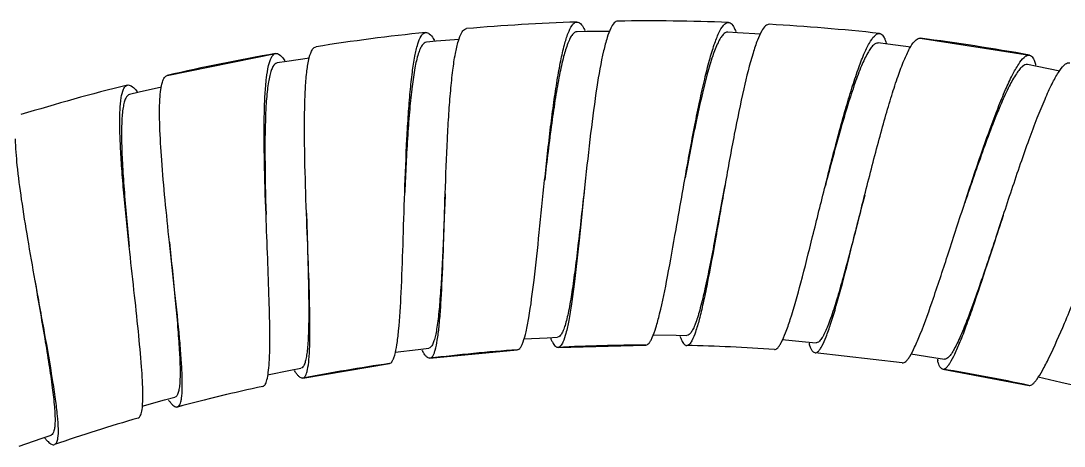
# Model space of a CAD drawing. Header units: millimetres. Extents: x 1035 to 2065, y 1005 to 1731.
# Drawn here: x 1253.5 to 1305, y 1548 to 1569 of the extents above; entities that cross this region are included whole.
import ezdxf

# ---------------------------------------------------------------- set-up
doc = ezdxf.new("R2010")
doc.units = ezdxf.units.MM

msp = doc.modelspace()

# ---------------------------------------------------------------- linework, layer by layer
at = {"color": 7, "linetype": 'Continuous'}
for p, q in [((1274.017, 1567.954), (1273.541, 1567.915)), ((1275.156, 1568.048), (1274.017, 1567.954)), ((1297.911, 1568.104), (1303.307, 1567.272)), ((1260.738, 1566.266), (1266.088, 1567.352)), ((1266.634, 1566.954), (1266.163, 1566.882)), ((1267.767, 1567.128), (1266.634, 1566.954)), ((1259.346, 1565.435), (1258.88, 1565.33)), ((1260.462, 1565.689), (1259.346, 1565.435)), ((1280.033, 1552.85), (1284.367, 1552.96)), ((1271.986, 1552.608), (1273.128, 1552.748)), ((1273.128, 1552.748), (1273.647, 1552.811)), ((1273.705, 1552.313), (1278.021, 1552.728)), ((1297.03, 1552.079), (1292.724, 1552.581)), ((1267.431, 1551.33), (1271.706, 1552.049)), ((1273.705, 1552.313), (1273.705, 1552.313)), ((1265.695, 1551.501), (1266.822, 1551.721)), ((1266.822, 1551.721), (1267.336, 1551.821)), ((1299.023, 1551.775), (1303.284, 1550.97)), ((1260.608, 1550.255), (1261.112, 1550.39)), ((1259.498, 1549.955), (1260.608, 1550.255)), ((1253.426, 1547.976), (1254.511, 1548.354)), ((1254.511, 1548.354), (1255.005, 1548.524))]:
    msp.add_line(p, q, dxfattribs=at)
for points in [[(1282.59, 1568.443), (1281.447, 1568.43), (1280.969, 1568.425)], [(1290.033, 1568.311), (1288.893, 1568.378), (1288.416, 1568.407)], [(1297.453, 1567.659), (1296.319, 1567.806), (1295.845, 1567.869)], [(1304.804, 1566.481), (1303.682, 1566.708), (1303.215, 1566.804)], [(1284.723, 1553.472), (1285.872, 1553.451), (1286.395, 1553.44)], [(1278.339, 1553.264), (1279.487, 1553.324), (1280.008, 1553.35)], [(1291.105, 1553.23), (1292.25, 1553.128), (1292.77, 1553.08)], [(1297.454, 1552.536), (1298.589, 1552.353), (1299.104, 1552.269)], [(1303.739, 1551.397), (1304.857, 1551.135), (1305.364, 1551.015)]]:
    msp.add_lwpolyline(points, dxfattribs=at)
for centre, radius, start, end in [((1284.473, 1463.062), 105.898, 87.85253, 90.80679), ((1284.472, 1463.068), 105.892, 91.90043, 94.85488), ((1284.471, 1463.032), 105.928, 83.80478, 86.75818), ((1284.471, 1463.067), 105.893, 95.94838, 98.9028), ((1284.475, 1463.061), 105.899, 79.75663, 82.71089), ((1284.471, 1463.059), 105.901, 99.99639, 102.95058), ((1284.473, 1463.051), 105.908, 104.04441, 106.99833), ((1284.473, 1463.059), 89.901, 90.06729, 92.83076), ((1294.966, 1553.781), 2.641, 195.8631, 197.846), ((1275.637, 1553.954), 2.633, 208.0173, 210.0424), ((1284.473, 1463.052), 89.908, 94.11524, 96.87867), ((1284.473, 1463.062), 89.898, 86.01904, 88.78263), ((1284.474, 1463.066), 89.894, 86.01927, 88.78299), ((1284.471, 1463.063), 89.897, 98.16321, 100.92681), ((1301.339, 1552.812), 2.635, 191.824, 193.7921), ((1269.234, 1553.099), 2.624, 212.0953, 214.1124), ((1284.475, 1463.061), 89.899, 77.92338, 80.687), ((1284.473, 1463.051), 89.908, 102.2111, 104.97436), ((1284.469, 1463.067), 89.893, 102.2111, 104.97482), ((1284.469, 1463.063), 89.896, 106.25872, 109.02236), ((1284.469, 1463.064), 89.895, 106.259, 109.02269)]:
    msp.add_arc(centre, radius, start, end, dxfattribs=at)
for points, knots in [([(1282.982, 1568.949), (1282.917, 1568.949), (1282.762, 1568.844), (1282.685, 1568.697), (1282.639, 1568.604)], [0, 0, 0, 0, 0.38652, 1, 1, 1, 1]), ([(1275.278, 1568.385), (1275.295, 1568.414), (1275.35, 1568.498), (1275.44, 1568.574), (1275.51, 1568.58)], [0, 0, 0, 0, 0.317785, 1, 1, 1, 1]), ([(1279.371, 1561.097), (1279.464, 1561.975), (1279.604, 1563.257), (1279.817, 1564.902), (1279.98, 1565.99), (1280.148, 1566.935), (1280.322, 1567.713), (1280.5, 1568.301), (1280.643, 1568.623), (1280.727, 1568.737)], [0, 0, 0, 0, 0.33966, 0.496486, 0.638912, 0.763177, 0.86612, 0.945373, 1, 1, 1, 1]), ([(1280.969, 1568.424), (1280.88, 1568.425), (1280.74, 1568.303), (1280.619, 1568.095), (1280.458, 1567.733), (1280.28, 1567.126), (1280.082, 1566.228), (1279.893, 1565.134), (1279.641, 1563.404), (1279.479, 1562.041), (1279.372, 1561.1)], [0, 0, 0, 0, 0.035046, 0.06227, 0.097088, 0.189647, 0.311469, 0.459103, 0.627056, 1, 1, 1, 1]), ([(1280.727, 1568.737), (1280.744, 1568.762), (1280.804, 1568.837), (1280.894, 1568.9), (1280.961, 1568.902)], [0, 0, 0, 0, 0.313378, 1, 1, 1, 1]), ([(1280.961, 1568.902), (1281.024, 1568.904), (1281.179, 1568.811), (1281.261, 1568.671), (1281.308, 1568.583)], [0, 0, 0, 0, 0.388806, 1, 1, 1, 1]), ([(1282.639, 1568.604), (1282.565, 1568.454), (1282.432, 1568.082), (1282.181, 1567.115), (1281.911, 1565.538), (1281.623, 1563.337), (1281.449, 1561.732), (1281.36, 1560.888)], [0, 0, 0, 0, 0.06412, 0.150385, 0.382429, 0.675183, 1, 1, 1, 1]), ([(1286.305, 1561.213), (1286.459, 1562.08), (1286.69, 1563.348), (1287.018, 1564.972), (1287.256, 1566.046), (1287.491, 1566.976), (1287.719, 1567.74), (1287.938, 1568.315), (1288.103, 1568.626), (1288.194, 1568.736)], [0, 0, 0, 0, 0.339403, 0.496142, 0.638524, 0.762798, 0.86581, 0.945193, 1, 1, 1, 1]), ([(1288.416, 1568.407), (1288.327, 1568.412), (1288.18, 1568.301), (1288.043, 1568.103), (1287.857, 1567.754), (1287.637, 1567.161), (1287.377, 1566.279), (1287.111, 1565.201), (1286.737, 1563.494), (1286.48, 1562.146), (1286.306, 1561.215)], [0, 0, 0, 0, 0.03513, 0.062235, 0.096951, 0.189513, 0.311543, 0.45908, 0.626998, 1, 1, 1, 1]), ([(1288.194, 1568.736), (1288.214, 1568.759), (1288.279, 1568.831), (1288.374, 1568.888), (1288.441, 1568.886)], [0, 0, 0, 0, 0.314003, 1, 1, 1, 1]), ([(1290.094, 1568.469), (1290.009, 1568.324), (1289.85, 1567.962), (1289.532, 1567.014), (1289.152, 1565.461), (1288.71, 1563.286), (1288.423, 1561.698), (1288.275, 1560.863)], [0, 0, 0, 0, 0.064218, 0.15055, 0.382632, 0.675316, 1, 1, 1, 1]), ([(1288.441, 1568.886), (1288.505, 1568.883), (1288.654, 1568.779), (1288.725, 1568.633), (1288.767, 1568.542)], [0, 0, 0, 0, 0.388512, 1, 1, 1, 1]), ([(1290.461, 1568.791), (1290.397, 1568.794), (1290.234, 1568.7), (1290.146, 1568.558), (1290.094, 1568.469)], [0, 0, 0, 0, 0.386148, 1, 1, 1, 1]), ([(1272.463, 1560.493), (1272.493, 1561.375), (1272.543, 1562.664), (1272.639, 1564.321), (1272.724, 1565.418), (1272.826, 1566.373), (1272.944, 1567.161), (1273.08, 1567.76), (1273.201, 1568.09), (1273.276, 1568.211)], [0, 0, 0, 0, 0.339779, 0.496645, 0.639091, 0.763351, 0.866259, 0.945454, 1, 1, 1, 1]), ([(1273.541, 1567.915), (1273.452, 1567.908), (1273.321, 1567.778), (1273.214, 1567.563), (1273.079, 1567.192), (1272.944, 1566.573), (1272.81, 1565.663), (1272.699, 1564.558), (1272.569, 1562.814), (1272.504, 1561.442), (1272.463, 1560.495)], [0, 0, 0, 0, 0.035046, 0.06211, 0.096778, 0.189337, 0.311341, 0.458852, 0.626806, 1, 1, 1, 1]), ([(1273.276, 1568.211), (1273.292, 1568.236), (1273.346, 1568.314), (1273.431, 1568.383), (1273.497, 1568.39)], [0, 0, 0, 0, 0.313087, 1, 1, 1, 1]), ([(1273.497, 1568.39), (1273.56, 1568.396), (1273.722, 1568.314), (1273.814, 1568.18), (1273.867, 1568.096)], [0, 0, 0, 0, 0.388598, 1, 1, 1, 1]), ([(1274.461, 1560.424), (1274.491, 1561.326), (1274.541, 1562.647), (1274.639, 1564.347), (1274.724, 1565.48), (1274.826, 1566.469), (1274.943, 1567.288), (1275.081, 1567.912), (1275.203, 1568.258), (1275.278, 1568.385)], [0, 0, 0, 0, 0.336923, 0.493501, 0.636178, 0.761016, 0.864688, 0.944729, 1, 1, 1, 1]), ([(1293.23, 1560.839), (1293.446, 1561.695), (1293.765, 1562.945), (1294.208, 1564.545), (1294.522, 1565.6), (1294.823, 1566.512), (1295.104, 1567.257), (1295.363, 1567.813), (1295.551, 1568.111), (1295.649, 1568.213)], [0, 0, 0, 0, 0.339806, 0.496682, 0.639133, 0.763393, 0.866293, 0.945474, 1, 1, 1, 1]), ([(1295.169, 1560.351), (1295.388, 1561.226), (1295.715, 1562.507), (1296.169, 1564.149), (1296.49, 1565.238), (1296.797, 1566.184), (1297.085, 1566.96), (1297.35, 1567.541), (1297.542, 1567.854), (1297.643, 1567.962)], [0, 0, 0, 0, 0.336902, 0.493472, 0.636145, 0.760983, 0.864661, 0.944713, 1, 1, 1, 1]), ([(1295.649, 1568.213), (1295.67, 1568.235), (1295.739, 1568.3), (1295.837, 1568.349), (1295.902, 1568.341)], [0, 0, 0, 0, 0.31299, 1, 1, 1, 1]), ([(1295.903, 1568.341), (1295.923, 1568.339), (1296.018, 1568.311), (1296.081, 1568.224), (1296.12, 1568.157)], [0, 0, 0, 0, 0.206884, 1, 1, 1, 1]), ([(1296.12, 1568.157), (1296.127, 1568.144), (1296.159, 1568.086), (1296.184, 1568.025), (1296.202, 1567.978)], [0, 0, 0, 0, 0.226266, 1, 1, 1, 1]), ([(1297.643, 1567.962), (1297.665, 1567.986), (1297.736, 1568.058), (1297.841, 1568.113), (1297.911, 1568.104)], [0, 0, 0, 0, 0.317793, 1, 1, 1, 1]), ([(1267.612, 1559.474), (1267.579, 1560.375), (1267.535, 1561.695), (1267.513, 1563.397), (1267.518, 1564.532), (1267.549, 1565.525), (1267.608, 1566.351), (1267.701, 1566.984), (1267.798, 1567.338), (1267.864, 1567.471)], [0, 0, 0, 0, 0.336715, 0.493219, 0.635857, 0.760702, 0.86443, 0.944578, 1, 1, 1, 1]), ([(1267.864, 1567.471), (1267.879, 1567.501), (1267.928, 1567.59), (1268.013, 1567.673), (1268.083, 1567.684)], [0, 0, 0, 0, 0.318327, 1, 1, 1, 1]), ([(1295.845, 1567.866), (1295.757, 1567.879), (1295.601, 1567.78), (1295.452, 1567.592), (1295.242, 1567.257), (1294.98, 1566.681), (1294.657, 1565.82), (1294.316, 1564.763), (1293.823, 1563.086), (1293.47, 1561.758), (1293.231, 1560.841)], [0, 0, 0, 0, 0.034923, 0.062052, 0.096853, 0.189471, 0.311174, 0.458748, 0.626878, 1, 1, 1, 1]), ([(1265.614, 1559.402), (1265.582, 1560.283), (1265.541, 1561.571), (1265.52, 1563.23), (1265.527, 1564.33), (1265.561, 1565.289), (1265.623, 1566.084), (1265.717, 1566.691), (1265.813, 1567.03), (1265.879, 1567.156)], [0, 0, 0, 0, 0.339581, 0.49638, 0.638793, 0.76306, 0.866023, 0.945317, 1, 1, 1, 1]), ([(1266.163, 1566.882), (1266.074, 1566.868), (1265.955, 1566.726), (1265.863, 1566.503), (1265.79, 1566.245), (1265.729, 1565.928), (1265.655, 1565.388), (1265.566, 1564.154), (1265.549, 1562.096), (1265.588, 1560.351), (1265.614, 1559.405)], [0, 0, 0, 0, 0.035282, 0.062538, 0.097331, 0.139808, 0.189896, 0.311931, 0.627189, 1, 1, 1, 1]), ([(1265.879, 1567.156), (1265.894, 1567.183), (1265.942, 1567.265), (1266.023, 1567.341), (1266.088, 1567.352)], [0, 0, 0, 0, 0.313563, 1, 1, 1, 1]), ([(1266.088, 1567.352), (1266.15, 1567.363), (1266.316, 1567.294), (1266.417, 1567.167), (1266.476, 1567.089)], [0, 0, 0, 0, 0.389315, 1, 1, 1, 1]), ([(1300.112, 1559.977), (1300.387, 1560.815), (1300.793, 1562.038), (1301.348, 1563.602), (1301.735, 1564.631), (1302.099, 1565.519), (1302.432, 1566.243), (1302.73, 1566.781), (1302.938, 1567.065), (1303.043, 1567.16)], [0, 0, 0, 0, 0.339613, 0.496422, 0.638838, 0.763105, 0.866061, 0.945338, 1, 1, 1, 1]), ([(1303.043, 1567.16), (1303.066, 1567.18), (1303.139, 1567.241), (1303.241, 1567.284), (1303.307, 1567.272)], [0, 0, 0, 0, 0.313468, 1, 1, 1, 1]), ([(1303.307, 1567.272), (1303.38, 1567.259), (1303.482, 1567.148), (1303.559, 1566.966), (1303.594, 1566.843), (1303.61, 1566.774)], [0, 0, 0, 0, 0.371978, 0.648489, 1, 1, 1, 1]), ([(1305.015, 1566.77), (1305.039, 1566.792), (1305.115, 1566.859), (1305.224, 1566.907), (1305.293, 1566.893)], [0, 0, 0, 0, 0.318145, 1, 1, 1, 1]), ([(1303.214, 1566.803), (1303.127, 1566.821), (1302.965, 1566.731), (1302.803, 1566.553), (1302.569, 1566.233), (1302.268, 1565.677), (1301.885, 1564.841), (1301.47, 1563.812), (1300.86, 1562.175), (1300.416, 1560.876), (1300.113, 1559.979)], [0, 0, 0, 0, 0.035151, 0.062371, 0.097182, 0.189834, 0.311711, 0.459177, 0.627066, 1, 1, 1, 1]), ([(1302.011, 1559.354), (1302.292, 1560.211), (1302.708, 1561.464), (1303.276, 1563.069), (1303.673, 1564.133), (1304.046, 1565.054), (1304.387, 1565.808), (1304.694, 1566.369), (1304.907, 1566.668), (1305.015, 1566.77)], [0, 0, 0, 0, 0.336781, 0.493309, 0.635958, 0.7608, 0.86451, 0.944625, 1, 1, 1, 1]), ([(1260.376, 1565.089), (1260.385, 1565.251), (1260.408, 1565.534), (1260.479, 1565.898), (1260.568, 1566.148), (1260.683, 1566.253), (1260.738, 1566.266)], [0, 0, 0, 0, 0.379561, 0.667903, 0.867523, 1, 1, 1, 1]), ([(1258.86, 1557.831), (1258.765, 1558.708), (1258.633, 1559.991), (1258.495, 1561.645), (1258.425, 1562.743), (1258.391, 1563.702), (1258.397, 1564.499), (1258.447, 1565.111), (1258.52, 1565.455), (1258.577, 1565.585)], [0, 0, 0, 0, 0.339726, 0.496573, 0.639008, 0.76327, 0.866194, 0.945415, 1, 1, 1, 1]), ([(1258.881, 1565.329), (1258.794, 1565.31), (1258.683, 1565.162), (1258.607, 1564.934), (1258.526, 1564.547), (1258.48, 1563.916), (1258.476, 1562.996), (1258.521, 1561.887), (1258.638, 1560.143), (1258.767, 1558.776), (1258.859, 1557.833)], [0, 0, 0, 0, 0.035066, 0.062147, 0.09683, 0.189494, 0.311467, 0.458952, 0.626912, 1, 1, 1, 1]), ([(1258.577, 1565.585), (1258.59, 1565.613), (1258.632, 1565.698), (1258.707, 1565.778), (1258.771, 1565.794)], [0, 0, 0, 0, 0.313247, 1, 1, 1, 1]), ([(1258.771, 1565.794), (1258.833, 1565.809), (1259.004, 1565.751), (1259.114, 1565.631), (1259.179, 1565.556)], [0, 0, 0, 0, 0.38879, 1, 1, 1, 1]), ([(1260.847, 1558.044), (1260.772, 1558.741), (1260.631, 1560.088), (1260.463, 1561.999), (1260.363, 1563.651), (1260.351, 1564.653), (1260.376, 1565.089)], [0, 0, 0, 0, 0.29749, 0.575149, 0.814486, 1, 1, 1, 1]), ([(1253.233, 1563.14), (1253.239, 1562.703), (1253.32, 1561.704), (1253.536, 1560.063), (1253.841, 1558.166), (1254.077, 1556.831), (1254.201, 1556.14)], [0, 0, 0, 0, 0.185311, 0.424601, 0.702345, 1, 1, 1, 1]), ([(1284.684, 1553.331), (1284.754, 1553.489), (1284.885, 1553.877), (1285.149, 1554.877), (1285.473, 1556.493), (1285.873, 1558.735), (1286.154, 1560.361), (1286.305, 1561.213)], [0, 0, 0, 0, 0.064665, 0.15182, 0.38542, 0.678038, 1, 1, 1, 1]), ([(1278.309, 1553.118), (1278.369, 1553.281), (1278.472, 1553.677), (1278.664, 1554.693), (1278.874, 1556.329), (1279.115, 1558.594), (1279.281, 1560.237), (1279.371, 1561.097)], [0, 0, 0, 0, 0.064579, 0.151673, 0.38524, 0.677924, 1, 1, 1, 1]), ([(1281.361, 1560.89), (1281.251, 1559.932), (1281.098, 1558.538), (1280.884, 1556.766), (1280.729, 1555.639), (1280.592, 1554.819), (1280.473, 1554.274), (1280.389, 1553.956), (1280.301, 1553.701), (1280.206, 1553.492), (1280.089, 1553.353), (1280.008, 1553.35)], [0, 0, 0, 0, 0.373817, 0.542962, 0.691635, 0.814527, 0.864963, 0.907541, 0.94202, 0.968379, 1, 1, 1, 1]), ([(1281.36, 1560.888), (1281.269, 1560.021), (1281.102, 1558.379), (1280.889, 1556.411), (1280.706, 1555.041), (1280.576, 1554.231), (1280.442, 1553.6), (1280.335, 1553.245), (1280.271, 1553.105)], [0, 0, 0, 0, 0.332281, 0.629057, 0.754137, 0.859182, 0.941651, 1, 1, 1, 1]), ([(1288.275, 1560.866), (1288.098, 1559.918), (1287.847, 1558.541), (1287.509, 1556.789), (1287.275, 1555.675), (1287.08, 1554.867), (1286.923, 1554.332), (1286.818, 1554.021), (1286.712, 1553.772), (1286.602, 1553.57), (1286.477, 1553.438), (1286.395, 1553.44)], [0, 0, 0, 0, 0.373496, 0.542626, 0.691337, 0.814222, 0.86464, 0.907224, 0.94173, 0.968209, 1, 1, 1, 1]), ([(1288.275, 1560.863), (1288.122, 1560.005), (1287.84, 1558.379), (1287.488, 1556.432), (1287.21, 1555.079), (1287.023, 1554.28), (1286.845, 1553.66), (1286.712, 1553.313), (1286.639, 1553.178)], [0, 0, 0, 0, 0.332228, 0.628976, 0.754056, 0.859118, 0.941613, 1, 1, 1, 1]), ([(1291.056, 1553.09), (1291.138, 1553.244), (1291.295, 1553.621), (1291.629, 1554.6), (1292.067, 1556.189), (1292.624, 1558.397), (1293.019, 1560), (1293.23, 1560.839)], [0, 0, 0, 0, 0.064653, 0.151799, 0.385393, 0.678022, 1, 1, 1, 1]), ([(1271.968, 1552.462), (1272.015, 1552.63), (1272.09, 1553.032), (1272.21, 1554.06), (1272.303, 1555.705), (1272.384, 1557.98), (1272.433, 1559.629), (1272.463, 1560.493)], [0, 0, 0, 0, 0.064739, 0.151943, 0.385569, 0.678136, 1, 1, 1, 1]), ([(1274.462, 1560.426), (1274.42, 1559.464), (1274.366, 1558.066), (1274.278, 1556.286), (1274.203, 1555.151), (1274.124, 1554.324), (1274.044, 1553.771), (1273.984, 1553.447), (1273.914, 1553.185), (1273.834, 1552.969), (1273.728, 1552.822), (1273.647, 1552.812)], [0, 0, 0, 0, 0.373246, 0.542222, 0.690919, 0.813887, 0.864432, 0.907121, 0.941733, 0.96827, 1, 1, 1, 1]), ([(1273.966, 1552.71), (1274.013, 1552.87), (1274.086, 1553.253), (1274.168, 1553.914), (1274.236, 1554.734), (1274.313, 1556.085), (1274.385, 1557.998), (1274.433, 1559.588), (1274.461, 1560.424)], [0, 0, 0, 0, 0.064321, 0.150898, 0.258025, 0.383272, 0.675714, 1, 1, 1, 1]), ([(1295.171, 1560.354), (1294.927, 1559.421), (1294.58, 1558.064), (1294.118, 1556.34), (1293.806, 1555.245), (1293.555, 1554.452), (1293.36, 1553.929), (1293.233, 1553.627), (1293.11, 1553.386), (1292.986, 1553.192), (1292.851, 1553.072), (1292.77, 1553.079)], [0, 0, 0, 0, 0.373603, 0.542684, 0.691442, 0.814448, 0.864934, 0.907497, 0.941961, 0.968355, 1, 1, 1, 1]), ([(1293.063, 1552.914), (1293.142, 1553.06), (1293.294, 1553.419), (1293.513, 1554.047), (1293.752, 1554.835), (1294.111, 1556.14), (1294.584, 1557.995), (1294.966, 1559.54), (1295.169, 1560.351)], [0, 0, 0, 0, 0.064297, 0.15086, 0.257979, 0.383225, 0.675684, 1, 1, 1, 1]), ([(1297.395, 1552.399), (1297.487, 1552.546), (1297.671, 1552.911), (1298.073, 1553.864), (1298.622, 1555.419), (1299.334, 1557.583), (1299.842, 1559.155), (1300.112, 1559.977)], [0, 0, 0, 0, 0.064573, 0.151663, 0.385229, 0.677917, 1, 1, 1, 1]), ([(1265.773, 1552.088), (1265.801, 1552.539), (1265.811, 1553.577), (1265.771, 1555.293), (1265.696, 1557.279), (1265.64, 1558.679), (1265.614, 1559.402)], [0, 0, 0, 0, 0.185309, 0.425417, 0.70353, 1, 1, 1, 1]), ([(1267.613, 1559.478), (1267.639, 1558.514), (1267.684, 1557.113), (1267.722, 1555.329), (1267.727, 1554.191), (1267.707, 1553.36), (1267.666, 1552.804), (1267.628, 1552.478), (1267.576, 1552.212), (1267.511, 1551.992), (1267.416, 1551.837), (1267.336, 1551.821)], [0, 0, 0, 0, 0.373601, 0.542768, 0.691529, 0.814403, 0.864765, 0.907292, 0.941763, 0.96822, 1, 1, 1, 1]), ([(1267.663, 1551.743), (1267.698, 1551.905), (1267.745, 1552.293), (1267.779, 1552.957), (1267.789, 1553.78), (1267.77, 1555.134), (1267.707, 1557.048), (1267.643, 1558.638), (1267.612, 1559.474)], [0, 0, 0, 0, 0.064251, 0.150782, 0.257885, 0.38313, 0.675623, 1, 1, 1, 1]), ([(1302.013, 1559.356), (1301.704, 1558.442), (1301.261, 1557.112), (1300.679, 1555.424), (1300.29, 1554.355), (1299.983, 1553.582), (1299.753, 1553.074), (1299.604, 1552.781), (1299.464, 1552.549), (1299.327, 1552.365), (1299.184, 1552.255), (1299.104, 1552.269)], [0, 0, 0, 0, 0.373763, 0.542978, 0.691632, 0.814482, 0.864941, 0.907558, 0.942057, 0.968411, 1, 1, 1, 1]), ([(1299.385, 1552.082), (1299.474, 1552.222), (1299.651, 1552.57), (1299.914, 1553.181), (1300.208, 1553.95), (1300.658, 1555.227), (1301.261, 1557.044), (1301.751, 1558.558), (1302.011, 1559.354)], [0, 0, 0, 0, 0.064253, 0.150786, 0.25789, 0.383136, 0.675628, 1, 1, 1, 1]), ([(1303.67, 1551.265), (1303.772, 1551.405), (1303.982, 1551.756), (1304.45, 1552.678), (1305.107, 1554.19), (1305.971, 1556.298), (1306.588, 1557.83), (1306.915, 1558.631)], [0, 0, 0, 0, 0.064601, 0.151712, 0.385287, 0.677953, 1, 1, 1, 1]), ([(1259.534, 1550.537), (1259.531, 1550.989), (1259.468, 1552.026), (1259.307, 1553.736), (1259.092, 1555.715), (1258.937, 1557.11), (1258.86, 1557.831)], [0, 0, 0, 0, 0.185014, 0.425073, 0.703313, 1, 1, 1, 1]), ([(1261.444, 1550.336), (1261.468, 1550.5), (1261.486, 1550.889), (1261.474, 1551.555), (1261.426, 1552.376), (1261.312, 1553.726), (1261.114, 1555.63), (1260.937, 1557.212), (1260.847, 1558.044)], [0, 0, 0, 0, 0.064252, 0.150784, 0.257888, 0.383135, 0.675628, 1, 1, 1, 1]), ([(1260.848, 1558.047), (1260.942, 1557.087), (1261.086, 1555.693), (1261.249, 1553.915), (1261.335, 1552.78), (1261.373, 1551.95), (1261.372, 1551.392), (1261.357, 1551.064), (1261.325, 1550.795), (1261.276, 1550.57), (1261.191, 1550.41), (1261.112, 1550.389)], [0, 0, 0, 0, 0.373681, 0.54287, 0.691558, 0.814368, 0.864806, 0.90741, 0.94194, 0.968354, 1, 1, 1, 1]), ([(1254.201, 1556.142), (1254.363, 1555.192), (1254.604, 1553.812), (1254.893, 1552.05), (1255.058, 1550.924), (1255.155, 1550.099), (1255.193, 1549.542), (1255.202, 1549.214), (1255.188, 1548.944), (1255.155, 1548.716), (1255.082, 1548.55), (1255.005, 1548.524)], [0, 0, 0, 0, 0.373586, 0.542702, 0.691477, 0.814409, 0.864853, 0.907407, 0.941858, 0.968281, 1, 1, 1, 1]), ([(1254.201, 1556.14), (1254.355, 1555.282), (1254.652, 1553.66), (1254.996, 1551.711), (1255.203, 1550.345), (1255.304, 1549.53), (1255.352, 1548.887), (1255.348, 1548.515), (1255.325, 1548.363)], [0, 0, 0, 0, 0.332152, 0.628866, 0.75395, 0.859032, 0.941563, 1, 1, 1, 1]), ([(1278.021, 1552.728), (1278.081, 1552.732), (1278.17, 1552.819), (1278.248, 1552.962), (1278.289, 1553.062), (1278.309, 1553.118)], [0, 0, 0, 0, 0.361431, 0.641137, 1, 1, 1, 1]), ([(1279.671, 1553.281), (1279.679, 1553.262), (1279.71, 1553.195), (1279.744, 1553.129), (1279.771, 1553.082)], [0, 0, 0, 0, 0.273234, 1, 1, 1, 1]), ([(1279.771, 1553.082), (1279.808, 1553.018), (1279.871, 1552.916), (1279.987, 1552.848), (1280.033, 1552.85)], [0, 0, 0, 0, 0.614498, 1, 1, 1, 1]), ([(1280.271, 1553.105), (1280.24, 1553.039), (1280.188, 1552.931), (1280.079, 1552.853), (1280.033, 1552.85)], [0, 0, 0, 0, 0.614282, 1, 1, 1, 1]), ([(1284.367, 1552.96), (1284.428, 1552.96), (1284.523, 1553.041), (1284.611, 1553.178), (1284.659, 1553.276), (1284.684, 1553.331)], [0, 0, 0, 0, 0.361189, 0.640977, 1, 1, 1, 1]), ([(1286.052, 1553.394), (1286.059, 1553.375), (1286.086, 1553.305), (1286.115, 1553.236), (1286.139, 1553.188)], [0, 0, 0, 0, 0.273453, 1, 1, 1, 1]), ([(1286.139, 1553.188), (1286.171, 1553.122), (1286.227, 1553.016), (1286.337, 1552.941), (1286.383, 1552.94)], [0, 0, 0, 0, 0.614098, 1, 1, 1, 1]), ([(1286.639, 1553.178), (1286.603, 1553.113), (1286.543, 1553.01), (1286.43, 1552.939), (1286.383, 1552.94)], [0, 0, 0, 0, 0.614393, 1, 1, 1, 1]), ([(1290.714, 1552.743), (1290.775, 1552.739), (1290.876, 1552.813), (1290.973, 1552.944), (1291.028, 1553.037), (1291.056, 1553.09)], [0, 0, 0, 0, 0.361128, 0.640917, 1, 1, 1, 1]), ([(1292.724, 1552.581), (1292.665, 1552.586), (1292.578, 1552.673), (1292.507, 1552.816), (1292.47, 1552.916), (1292.452, 1552.972)], [0, 0, 0, 0, 0.362158, 0.641423, 1, 1, 1, 1]), ([(1271.706, 1552.049), (1271.766, 1552.058), (1271.85, 1552.151), (1271.918, 1552.301), (1271.951, 1552.404), (1271.968, 1552.462)], [0, 0, 0, 0, 0.360986, 0.640838, 1, 1, 1, 1]), ([(1273.705, 1552.313), (1273.646, 1552.306), (1273.544, 1552.372), (1273.444, 1552.496), (1273.387, 1552.585), (1273.358, 1552.636)], [0, 0, 0, 0, 0.362492, 0.641635, 1, 1, 1, 1]), ([(1273.705, 1552.313), (1273.764, 1552.32), (1273.848, 1552.409), (1273.916, 1552.554), (1273.95, 1552.654), (1273.966, 1552.71)], [0, 0, 0, 0, 0.362811, 0.641982, 1, 1, 1, 1]), ([(1292.724, 1552.581), (1292.783, 1552.575), (1292.884, 1552.645), (1292.981, 1552.772), (1293.035, 1552.862), (1293.063, 1552.914)], [0, 0, 0, 0, 0.36274, 0.641916, 1, 1, 1, 1]), ([(1265.456, 1550.926), (1265.504, 1550.936), (1265.571, 1551.008), (1265.625, 1551.126), (1265.686, 1551.321), (1265.739, 1551.645), (1265.763, 1551.927), (1265.773, 1552.088)], [0, 0, 0, 0, 0.12042, 0.208017, 0.318335, 0.611071, 1, 1, 1, 1]), ([(1297.03, 1552.079), (1297.09, 1552.07), (1297.196, 1552.136), (1297.302, 1552.259), (1297.363, 1552.348), (1297.395, 1552.399)], [0, 0, 0, 0, 0.36137, 0.64107, 1, 1, 1, 1]), ([(1299.023, 1551.775), (1298.965, 1551.784), (1298.885, 1551.878), (1298.823, 1552.025), (1298.794, 1552.127), (1298.779, 1552.184)], [0, 0, 0, 0, 0.362216, 0.641474, 1, 1, 1, 1]), ([(1299.023, 1551.775), (1299.082, 1551.765), (1299.187, 1551.827), (1299.293, 1551.947), (1299.353, 1552.033), (1299.385, 1552.082)], [0, 0, 0, 0, 0.362915, 0.642045, 1, 1, 1, 1]), ([(1267.431, 1551.33), (1267.373, 1551.319), (1267.266, 1551.378), (1267.157, 1551.494), (1267.095, 1551.579), (1267.062, 1551.627)], [0, 0, 0, 0, 0.36257, 0.641689, 1, 1, 1, 1]), ([(1267.431, 1551.33), (1267.489, 1551.341), (1267.566, 1551.436), (1267.624, 1551.584), (1267.651, 1551.686), (1267.663, 1551.743)], [0, 0, 0, 0, 0.36305, 0.642153, 1, 1, 1, 1]), ([(1303.284, 1550.97), (1303.343, 1550.957), (1303.453, 1551.016), (1303.567, 1551.132), (1303.635, 1551.216), (1303.67, 1551.265)], [0, 0, 0, 0, 0.361278, 0.641001, 1, 1, 1, 1]), ([(1259.3, 1549.364), (1259.347, 1549.378), (1259.409, 1549.453), (1259.454, 1549.574), (1259.502, 1549.772), (1259.531, 1550.096), (1259.536, 1550.377), (1259.534, 1550.537)], [0, 0, 0, 0, 0.120639, 0.20827, 0.318587, 0.611242, 1, 1, 1, 1]), ([(1260.797, 1550.251), (1260.809, 1550.235), (1260.853, 1550.175), (1260.9, 1550.117), (1260.937, 1550.078)], [0, 0, 0, 0, 0.273289, 1, 1, 1, 1]), ([(1260.937, 1550.078), (1260.986, 1550.023), (1261.069, 1549.937), (1261.197, 1549.895), (1261.241, 1549.907)], [0, 0, 0, 0, 0.614398, 1, 1, 1, 1]), ([(1261.241, 1549.907), (1261.299, 1549.922), (1261.369, 1550.022), (1261.416, 1550.174), (1261.436, 1550.278), (1261.444, 1550.336)], [0, 0, 0, 0, 0.362986, 0.642107, 1, 1, 1, 1]), ([(1254.699, 1548.363), (1254.713, 1548.348), (1254.761, 1548.291), (1254.812, 1548.237), (1254.852, 1548.199)], [0, 0, 0, 0, 0.27331, 1, 1, 1, 1]), ([(1255.325, 1548.363), (1255.315, 1548.29), (1255.294, 1548.172), (1255.212, 1548.065), (1255.168, 1548.05)], [0, 0, 0, 0, 0.614579, 1, 1, 1, 1]), ([(1254.852, 1548.199), (1254.905, 1548.148), (1254.994, 1548.068), (1255.124, 1548.035), (1255.168, 1548.05)], [0, 0, 0, 0, 0.614556, 1, 1, 1, 1])]:
    msp.add_open_spline(points, degree=3, knots=knots, dxfattribs=at)
for points in [[(1281.308, 1568.583), (1281.327, 1568.549), (1281.345, 1568.514), (1281.362, 1568.479)], [(1288.767, 1568.542), (1288.783, 1568.506), (1288.798, 1568.47), (1288.813, 1568.433)], [(1273.867, 1568.096), (1273.888, 1568.063), (1273.908, 1568.03), (1273.927, 1567.996)], [(1296.202, 1567.978), (1296.216, 1567.941), (1296.228, 1567.904), (1296.24, 1567.867)], [(1266.476, 1567.089), (1266.499, 1567.057), (1266.522, 1567.024), (1266.544, 1566.991)], [(1259.179, 1565.556), (1259.204, 1565.526), (1259.228, 1565.496), (1259.252, 1565.465)]]:
    msp.add_open_spline(points, degree=3, dxfattribs=at)

doc.saveas('drawing.dxf')
